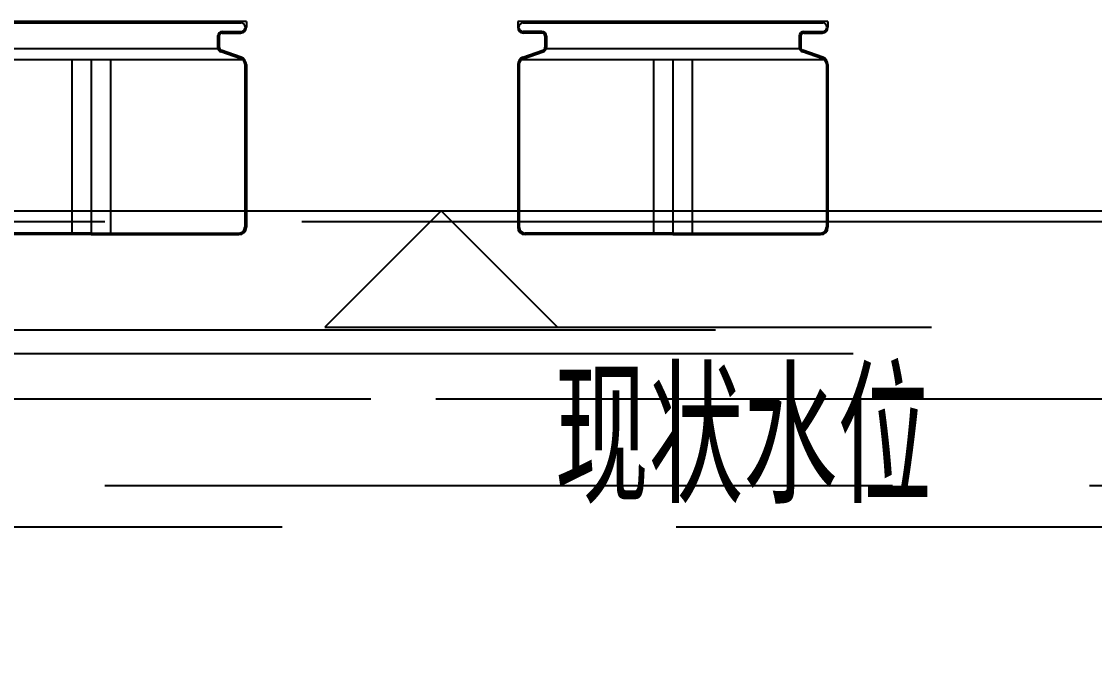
# Model space of a CAD drawing. Extents: x 396092 to 455492, y 17293 to 132793.
# Drawn here: x 412282 to 415049, y 58108 to 59791 of the extents above; entities that cross this region are included whole.
import ezdxf

# ---------------------------------------------------------------- set-up
doc = ezdxf.new("R2010")
doc.units = 0
doc.header["$LTSCALE"] = 1000
doc.header["$MEASUREMENT"] = 0
for name, color, linetype in [('DIM_ELEV', 3, 'Continuous'), ('DL', 8, 'Continuous'), ('L-WATER水景', 5, 'Continuous'), ('PUB_DIM', 3, 'Continuous'), ('PUB_TEXT', 7, 'Continuous'), ('W-FLOAT_BOWL浮筒', 253, 'Continuous')]:
    doc.layers.add(name, color=color, linetype=linetype)
doc.styles.add('_TCH_DIM', font='SIMPLEX', dxfattribs={"bigfont": 'GBCBIG'})
doc.styles.add('_TCH_DIM_T3', font='SIMPLEX', dxfattribs={"width": 0.705882, "bigfont": 'GBCBIG'})
doc.dimstyles.new('_TCH_ARCH&&100', dxfattribs={"dimtxt": 297.5, "dimasz": 100, "dimexe": 250, "dimexo": 300, "dimgap": 126.25, "dimtad": 1, "dimdec": 0, "dimzin": 0, "dimdsep": 46, "dimtxsty": '_TCH_DIM_T3', "dimblk": 'ARCHTICK', "dimcen": 0.09, "dimclrt": 7, "dimazin": 2, "dimtfac": 1, "dimtdec": 0, "dimtix": 1, "dimtmove": 2, "dimatfit": 3, "dimfxl": 100, "dimtolj": 1, "dimtzin": 0, "dimarcsym": 0})

# ---------------------------------------------------------------- blocks, each defined once
blk = doc.blocks.new('$matou$00000066')
for p, q in [((400, 275), (-400, 275)), ((-400, 275), (-400, 260)), ((-386.4, 271), (386.4, 271)), ((400, 275), (400, 260)), ((-338, 249), (-386.4, 249)), ((-338, 245), (-385, 245)), ((-330, 237), (-330, 208.2)), ((-326, 237), (-326, 208.2)), ((326, 237), (326, 208.2)), ((330, 237), (330, 208.2)), ((338, 249), (386.4, 249)), ((338, 245), (385, 245)), ((-386.6, 182.8), (-335.4, 200.6)), ((-385.9, 178.8), (-334.1, 196.9)), ((-326.3, 205.3), (326.3, 205.3)), ((385.9, 178.8), (334.1, 196.9)), ((386.6, 182.8), (335.4, 200.6)), ((390.7, 176.1), (-390.7, 176.1)), ((-50, 176.1), (-50, -271)), ((0, 176.1), (0, -271)), ((0, 176.1), (0, -271)), ((50, 176.1), (50, -271)), ((-400, 163.9), (-400, -256)), ((-396, 164.7), (-396, -256)), ((396, 164.7), (396, -256)), ((400, 163.9), (400, -256)), ((0, -271), (-381, -271)), ((0, -275), (-381, -275)), ((0, -271), (381, -271)), ((0, -275), (381, -275))]:
    blk.add_line(p, q)
for centre, radius, start, end in [((-385, 260), 15, 180, 270), ((-386.4, 260), 11, 90, 270), ((385, 260), 15, 270, 0), ((386.4, 260), 11, 270, 90), ((-338, 237), 12, 0, 90), ((-338, 237), 8, 0, 90), ((338, 237), 12, 90, 180), ((338, 237), 8, 90, 180), ((-338, 208.2), 8, 289.1798, 0), ((-338, 208.2), 12, 289.1798, 0), ((338, 208.2), 12, 180, 250.8202), ((338, 208.2), 8, 180, 250.8202), ((-380, 163.9), 20, 109.1798, 180), ((-381, 164.7), 15, 109.1798, 180), ((381, 164.7), 15, 0, 70.8202), ((380, 163.9), 20, 0, 70.8202), ((-381, -256), 19, 180, 270), ((-381, -256), 15, 180, 270), ((381, -256), 19, 270, 0), ((381, -256), 15, 270, 0)]:
    blk.add_arc(centre, radius, start, end)
blk = doc.blocks.new('_ArchTick')
at = {"color": 0, "linetype": 'ByBlock', "const_width": 0.4}
blk.add_lwpolyline([(-0.5, -0.5), (0.5, 0.5)], dxfattribs=at)
blk = doc.blocks.new('*D421')
at = {"layer": 'Defpoints', "color": 0, "transparency": 16777216}
for p in [(406061.5, 58459), (440561.5, 58459), (440561.5, 56142.1)]:
    blk.add_point(p, dxfattribs=at)
at = {"layer": 'PUB_DIM', "color": 0, "lineweight": -2, "transparency": 16777216}
for p, q in [((406061.5, 58159), (406061.5, 55892.1)), ((440561.5, 58159), (440561.5, 55892.1)), ((406061.5, 56142.1), (440561.5, 56142.1))]:
    blk.add_line(p, q, dxfattribs=at)
at = {"layer": 'PUB_DIM', "color": 0, "lineweight": -2, "transparency": 16777216, "xscale": 100, "yscale": 100, "zscale": 100, "rotation": 180}
blk.add_blockref('_ArchTick', (406061.5, 56142.1), dxfattribs=at)
at = {"layer": 'PUB_DIM', "color": 0, "lineweight": -2, "transparency": 16777216, "xscale": 100, "yscale": 100, "zscale": 100}
blk.add_blockref('_ArchTick', (440561.5, 56142.1), dxfattribs=at)
at = {"layer": 'PUB_DIM', "color": 7, "transparency": 16777216, "insert": (423311.5, 56417.1), "char_height": 297.5, "attachment_point": 5, "style": '_TCH_DIM_T3'}
blk.add_mtext('\\A1;34500', dxfattribs=at)

msp = doc.modelspace()

# ---------------------------------------------------------------- hatches: boundary and pattern name
at = {"layer": 'DL'}
h = msp.add_hatch(dxfattribs=at)
h.set_pattern_fill('AR-RROOF', color=5, scale=400, style=0)
h.set_pattern_definition([(0, (136803.8, 21402), (1117.6, 508), [7620, -1016, 2540, -508]), (0, (137479.4, 21656), (-508, 675.64), [1524, -167.64, 3048, -381]), (0, (137057.78, 21833.8), (2641.6, 340.36), [4064, -711.2, 2032, -508])])
h.paths.add_polyline_path([(442561.5, 59302.4), (404061.5, 59302.4), (404061.5, 58459), (442561.5, 58459)])

# ---------------------------------------------------------------- linework, layer by layer
at = {"layer": 'DIM_ELEV'}
for p, q in [((412663.6, 59302.4), (413663.6, 59302.4)), ((413363.6, 59302.4), (413063.6, 59002.4)), ((413363.6, 59302.4), (413663.6, 59002.4)), ((413063.6, 59002.4), (414628.6, 59002.4))]:
    msp.add_line(p, q, dxfattribs=at)
at = {"layer": 'L-WATER水景'}
msp.add_lwpolyline([(404061.5, 59302.4), (423231.5, 59302.4)], dxfattribs=at)

# ---------------------------------------------------------------- block references
at = {"layer": 'W-FLOAT_BOWL浮筒'}
for p in [(412461.5, 59516, 3000), (413961.5, 59516, 3000)]:
    msp.add_blockref('$matou$00000066', p, dxfattribs=at)

# ---------------------------------------------------------------- texts
at = {"layer": 'PUB_TEXT', "style": '_TCH_DIM'}
msp.add_text('现状水位', height=337.59, dxfattribs=at).set_placement((413656.6, 58547.4))

# ---------------------------------------------------------------- dimensions: what is measured, and where the dimension line sits
at = {"layer": 'PUB_DIM'}
dim = msp.add_aligned_dim(p1=(406061.5, 58459), p2=(440561.5, 58459), distance=-2316.9, dimstyle='_TCH_ARCH&&100', dxfattribs=at)
dim.commit()
dim.dimension.update_dxf_attribs({"geometry": '*D421', "text_midpoint": (423311.5, 56417.1)})

doc.saveas('drawing.dxf')
